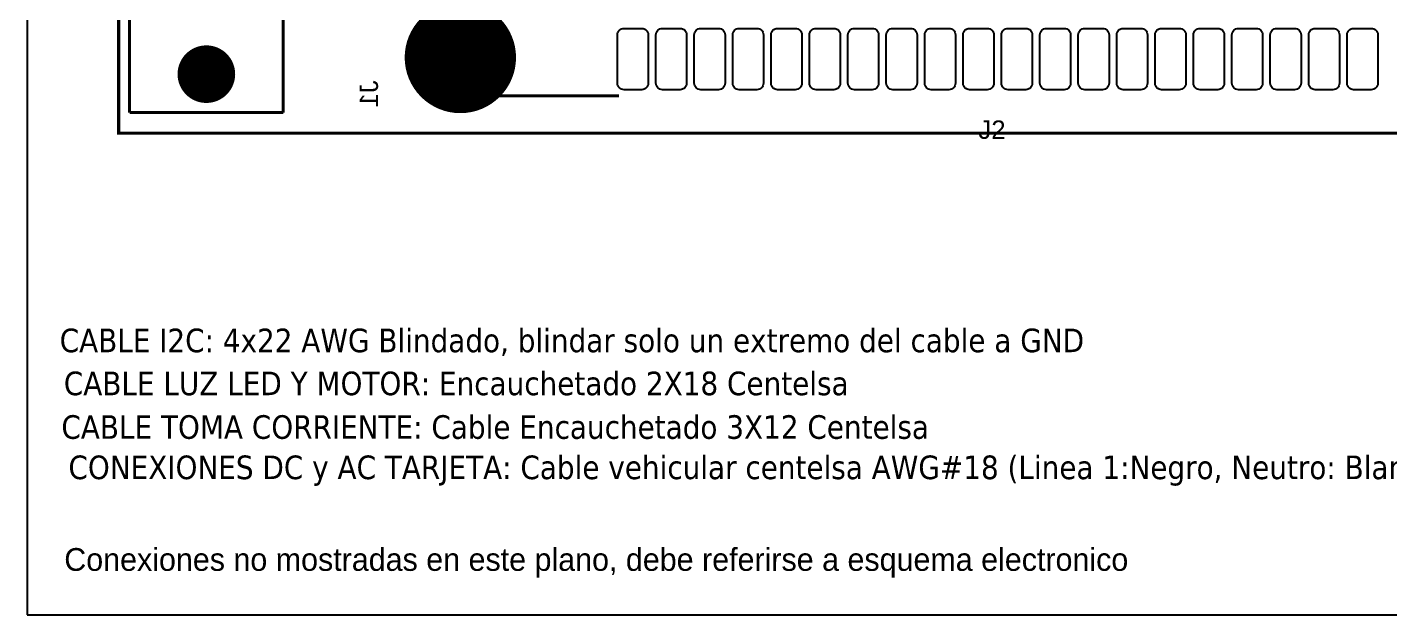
# Model space of a CAD drawing. Header units: inches. Extents: x 15 to 154, y 10 to 111.
# Drawn here: x 126.91 to 134.09, y 94.57 to 97.67 of the extents above; entities that cross this region are included whole.
import ezdxf

# ---------------------------------------------------------------- set-up
doc = ezdxf.new("R2010")
doc.units = ezdxf.units.IN
doc.header["$MEASUREMENT"] = 0
doc.layers.add('BLK_12AWG', color=7, linetype='Continuous')
doc.styles.add('SLDTEXTSTYLE0', font='tahoma.ttf')

# ---------------------------------------------------------------- blocks, each defined once
blk = doc.blocks.new('EPAD')
at = {"const_width": 0.5}
blk.add_lwpolyline([(-0.25, 0, 1), (0.25, 0, 1)], format="xyb", close=True, dxfattribs=at)
blk = doc.blocks.new('muflaCard')
at = {"const_width": 0.008}
for points in [[(132.5841, 99.0216), (137.3093, 99.0216), (137.3093, 101.9311), (132.5841, 101.9311), (132.5841, 99.0216)], [(132.5841, 99.0216), (137.3093, 99.0216), (137.3093, 101.9311), (132.5841, 101.9311), (132.5841, 99.0216)], [(132.5841, 99.0216), (137.3093, 99.0216), (137.3093, 101.9311), (132.5841, 101.9311), (132.5841, 99.0216)], [(133.3752, 101.8747), (133.3752, 99.1188)], [(133.3752, 101.8747), (133.3752, 99.1188)], [(133.3752, 101.8747), (133.3752, 99.1188)], [(133.0125, 99.8751), (132.6125, 99.8751), (132.6125, 99.0751)], [(133.0125, 99.8751), (132.6125, 99.8751), (132.6125, 99.0751)], [(133.0125, 99.8751), (132.6125, 99.8751), (132.6125, 99.0751)], [(133.0125, 99.0751), (133.0125, 99.8751)], [(133.0125, 99.0751), (133.0125, 99.8751)], [(133.0125, 99.0751), (133.0125, 99.8751)], [(133.3752, 99.1188), (133.887, 99.1188)], [(133.3752, 99.1188), (133.887, 99.1188)], [(133.3752, 99.1188), (133.887, 99.1188)], [(133.0125, 99.0751), (132.6125, 99.0751)], [(133.0125, 99.0751), (132.6125, 99.0751)], [(133.0125, 99.0751), (132.6125, 99.0751)]]:
    blk.add_lwpolyline(points, dxfattribs=at)
for points in [[(133.9461, 99.1345), (133.9001, 99.1345), (133.8966, 99.1349), (133.8934, 99.1358), (133.8905, 99.1374), (133.888, 99.1394), (133.886, 99.1419), (133.8844, 99.1448), (133.8834, 99.148), (133.8831, 99.1515), (133.8831, 99.2775), (133.8834, 99.281), (133.8844, 99.2842), (133.886, 99.2871), (133.888, 99.2896), (133.8905, 99.2917), (133.8934, 99.2932), (133.8966, 99.2942), (133.9001, 99.2945), (133.9461, 99.2945), (133.9496, 99.2942), (133.9528, 99.2932), (133.9557, 99.2917), (133.9582, 99.2896), (133.9603, 99.2871), (133.9618, 99.2842), (133.9628, 99.281), (133.9631, 99.2775), (133.9631, 99.1515), (133.9628, 99.148), (133.9618, 99.1448), (133.9603, 99.1419), (133.9582, 99.1394), (133.9557, 99.1374), (133.9528, 99.1358), (133.9496, 99.1349), (133.9461, 99.1345)], [(134.0461, 99.1345), (134.0001, 99.1345), (133.9966, 99.1349), (133.9934, 99.1358), (133.9905, 99.1374), (133.988, 99.1394), (133.986, 99.1419), (133.9844, 99.1448), (133.9834, 99.148), (133.9831, 99.1515), (133.9831, 99.2775), (133.9834, 99.281), (133.9844, 99.2842), (133.986, 99.2871), (133.988, 99.2896), (133.9905, 99.2917), (133.9934, 99.2932), (133.9966, 99.2942), (134.0001, 99.2945), (134.0461, 99.2945), (134.0496, 99.2942), (134.0528, 99.2932), (134.0557, 99.2917), (134.0582, 99.2896), (134.0603, 99.2871), (134.0618, 99.2842), (134.0628, 99.281), (134.0631, 99.2775), (134.0631, 99.1515), (134.0628, 99.148), (134.0618, 99.1448), (134.0603, 99.1419), (134.0582, 99.1394), (134.0557, 99.1374), (134.0528, 99.1358), (134.0496, 99.1349), (134.0461, 99.1345)], [(134.1461, 99.1345), (134.1001, 99.1345), (134.0966, 99.1349), (134.0934, 99.1358), (134.0905, 99.1374), (134.088, 99.1394), (134.086, 99.1419), (134.0844, 99.1448), (134.0834, 99.148), (134.0831, 99.1515), (134.0831, 99.2775), (134.0834, 99.281), (134.0844, 99.2842), (134.086, 99.2871), (134.088, 99.2896), (134.0905, 99.2917), (134.0934, 99.2932), (134.0966, 99.2942), (134.1001, 99.2945), (134.1461, 99.2945), (134.1496, 99.2942), (134.1528, 99.2932), (134.1557, 99.2917), (134.1582, 99.2896), (134.1603, 99.2871), (134.1618, 99.2842), (134.1628, 99.281), (134.1631, 99.2775), (134.1631, 99.1515), (134.1628, 99.148), (134.1618, 99.1448), (134.1603, 99.1419), (134.1582, 99.1394), (134.1557, 99.1374), (134.1528, 99.1358), (134.1496, 99.1349), (134.1461, 99.1345)], [(134.2461, 99.1345), (134.2001, 99.1345), (134.1966, 99.1349), (134.1934, 99.1358), (134.1905, 99.1374), (134.188, 99.1394), (134.186, 99.1419), (134.1844, 99.1448), (134.1834, 99.148), (134.1831, 99.1515), (134.1831, 99.2775), (134.1834, 99.281), (134.1844, 99.2842), (134.186, 99.2871), (134.188, 99.2896), (134.1905, 99.2917), (134.1934, 99.2932), (134.1966, 99.2942), (134.2001, 99.2945), (134.2461, 99.2945), (134.2496, 99.2942), (134.2528, 99.2932), (134.2557, 99.2917), (134.2582, 99.2896), (134.2603, 99.2871), (134.2618, 99.2842), (134.2628, 99.281), (134.2631, 99.2775), (134.2631, 99.1515), (134.2628, 99.148), (134.2618, 99.1448), (134.2603, 99.1419), (134.2582, 99.1394), (134.2557, 99.1374), (134.2528, 99.1358), (134.2496, 99.1349), (134.2461, 99.1345)], [(134.3461, 99.1345), (134.3001, 99.1345), (134.2966, 99.1349), (134.2934, 99.1358), (134.2905, 99.1374), (134.288, 99.1394), (134.286, 99.1419), (134.2844, 99.1448), (134.2834, 99.148), (134.2831, 99.1515), (134.2831, 99.2775), (134.2834, 99.281), (134.2844, 99.2842), (134.286, 99.2871), (134.288, 99.2896), (134.2905, 99.2917), (134.2934, 99.2932), (134.2966, 99.2942), (134.3001, 99.2945), (134.3461, 99.2945), (134.3496, 99.2942), (134.3528, 99.2932), (134.3557, 99.2917), (134.3582, 99.2896), (134.3603, 99.2871), (134.3618, 99.2842), (134.3628, 99.281), (134.3631, 99.2775), (134.3631, 99.1515), (134.3628, 99.148), (134.3618, 99.1448), (134.3603, 99.1419), (134.3582, 99.1394), (134.3557, 99.1374), (134.3528, 99.1358), (134.3496, 99.1349), (134.3461, 99.1345)], [(134.4461, 99.1345), (134.4001, 99.1345), (134.3966, 99.1349), (134.3934, 99.1358), (134.3905, 99.1374), (134.388, 99.1394), (134.386, 99.1419), (134.3844, 99.1448), (134.3834, 99.148), (134.3831, 99.1515), (134.3831, 99.2775), (134.3834, 99.281), (134.3844, 99.2842), (134.386, 99.2871), (134.388, 99.2896), (134.3905, 99.2917), (134.3934, 99.2932), (134.3966, 99.2942), (134.4001, 99.2945), (134.4461, 99.2945), (134.4496, 99.2942), (134.4528, 99.2932), (134.4557, 99.2917), (134.4582, 99.2896), (134.4603, 99.2871), (134.4618, 99.2842), (134.4628, 99.281), (134.4631, 99.2775), (134.4631, 99.1515), (134.4628, 99.148), (134.4618, 99.1448), (134.4603, 99.1419), (134.4582, 99.1394), (134.4557, 99.1374), (134.4528, 99.1358), (134.4496, 99.1349), (134.4461, 99.1345)], [(134.5461, 99.1345), (134.5001, 99.1345), (134.4966, 99.1349), (134.4934, 99.1358), (134.4905, 99.1374), (134.488, 99.1394), (134.486, 99.1419), (134.4844, 99.1448), (134.4834, 99.148), (134.4831, 99.1515), (134.4831, 99.2775), (134.4834, 99.281), (134.4844, 99.2842), (134.486, 99.2871), (134.488, 99.2896), (134.4905, 99.2917), (134.4934, 99.2932), (134.4966, 99.2942), (134.5001, 99.2945), (134.5461, 99.2945), (134.5496, 99.2942), (134.5528, 99.2932), (134.5557, 99.2917), (134.5582, 99.2896), (134.5603, 99.2871), (134.5618, 99.2842), (134.5628, 99.281), (134.5631, 99.2775), (134.5631, 99.1515), (134.5628, 99.148), (134.5618, 99.1448), (134.5603, 99.1419), (134.5582, 99.1394), (134.5557, 99.1374), (134.5528, 99.1358), (134.5496, 99.1349), (134.5461, 99.1345)], [(134.6461, 99.1345), (134.6001, 99.1345), (134.5966, 99.1349), (134.5934, 99.1358), (134.5905, 99.1374), (134.588, 99.1394), (134.586, 99.1419), (134.5844, 99.1448), (134.5834, 99.148), (134.5831, 99.1515), (134.5831, 99.2775), (134.5834, 99.281), (134.5844, 99.2842), (134.586, 99.2871), (134.588, 99.2896), (134.5905, 99.2917), (134.5934, 99.2932), (134.5966, 99.2942), (134.6001, 99.2945), (134.6461, 99.2945), (134.6496, 99.2942), (134.6528, 99.2932), (134.6557, 99.2917), (134.6582, 99.2896), (134.6603, 99.2871), (134.6618, 99.2842), (134.6628, 99.281), (134.6631, 99.2775), (134.6631, 99.1515), (134.6628, 99.148), (134.6618, 99.1448), (134.6603, 99.1419), (134.6582, 99.1394), (134.6557, 99.1374), (134.6528, 99.1358), (134.6496, 99.1349), (134.6461, 99.1345)], [(134.7461, 99.1345), (134.7001, 99.1345), (134.6966, 99.1349), (134.6934, 99.1358), (134.6905, 99.1374), (134.688, 99.1394), (134.686, 99.1419), (134.6844, 99.1448), (134.6834, 99.148), (134.6831, 99.1515), (134.6831, 99.2775), (134.6834, 99.281), (134.6844, 99.2842), (134.686, 99.2871), (134.688, 99.2896), (134.6905, 99.2917), (134.6934, 99.2932), (134.6966, 99.2942), (134.7001, 99.2945), (134.7461, 99.2945), (134.7496, 99.2942), (134.7528, 99.2932), (134.7557, 99.2917), (134.7582, 99.2896), (134.7603, 99.2871), (134.7618, 99.2842), (134.7628, 99.281), (134.7631, 99.2775), (134.7631, 99.1515), (134.7628, 99.148), (134.7618, 99.1448), (134.7603, 99.1419), (134.7582, 99.1394), (134.7557, 99.1374), (134.7528, 99.1358), (134.7496, 99.1349), (134.7461, 99.1345)], [(134.8461, 99.1345), (134.8001, 99.1345), (134.7966, 99.1349), (134.7934, 99.1358), (134.7905, 99.1374), (134.788, 99.1394), (134.786, 99.1419), (134.7844, 99.1448), (134.7834, 99.148), (134.7831, 99.1515), (134.7831, 99.2775), (134.7834, 99.281), (134.7844, 99.2842), (134.786, 99.2871), (134.788, 99.2896), (134.7905, 99.2917), (134.7934, 99.2932), (134.7966, 99.2942), (134.8001, 99.2945), (134.8461, 99.2945), (134.8496, 99.2942), (134.8528, 99.2932), (134.8557, 99.2917), (134.8582, 99.2896), (134.8603, 99.2871), (134.8618, 99.2842), (134.8628, 99.281), (134.8631, 99.2775), (134.8631, 99.1515), (134.8628, 99.148), (134.8618, 99.1448), (134.8603, 99.1419), (134.8582, 99.1394), (134.8557, 99.1374), (134.8528, 99.1358), (134.8496, 99.1349), (134.8461, 99.1345)], [(134.9461, 99.1345), (134.9001, 99.1345), (134.8966, 99.1349), (134.8934, 99.1358), (134.8905, 99.1374), (134.888, 99.1394), (134.886, 99.1419), (134.8844, 99.1448), (134.8834, 99.148), (134.8831, 99.1515), (134.8831, 99.2775), (134.8834, 99.281), (134.8844, 99.2842), (134.886, 99.2871), (134.888, 99.2896), (134.8905, 99.2917), (134.8934, 99.2932), (134.8966, 99.2942), (134.9001, 99.2945), (134.9461, 99.2945), (134.9496, 99.2942), (134.9528, 99.2932), (134.9557, 99.2917), (134.9582, 99.2896), (134.9603, 99.2871), (134.9618, 99.2842), (134.9628, 99.281), (134.9631, 99.2775), (134.9631, 99.1515), (134.9628, 99.148), (134.9618, 99.1448), (134.9603, 99.1419), (134.9582, 99.1394), (134.9557, 99.1374), (134.9528, 99.1358), (134.9496, 99.1349), (134.9461, 99.1345)], [(135.0461, 99.1345), (135.0001, 99.1345), (134.9966, 99.1349), (134.9934, 99.1358), (134.9905, 99.1374), (134.988, 99.1394), (134.986, 99.1419), (134.9844, 99.1448), (134.9834, 99.148), (134.9831, 99.1515), (134.9831, 99.2775), (134.9834, 99.281), (134.9844, 99.2842), (134.986, 99.2871), (134.988, 99.2896), (134.9905, 99.2917), (134.9934, 99.2932), (134.9966, 99.2942), (135.0001, 99.2945), (135.0461, 99.2945), (135.0496, 99.2942), (135.0528, 99.2932), (135.0557, 99.2917), (135.0582, 99.2896), (135.0603, 99.2871), (135.0618, 99.2842), (135.0628, 99.281), (135.0631, 99.2775), (135.0631, 99.1515), (135.0628, 99.148), (135.0618, 99.1448), (135.0603, 99.1419), (135.0582, 99.1394), (135.0557, 99.1374), (135.0528, 99.1358), (135.0496, 99.1349), (135.0461, 99.1345)], [(135.1461, 99.1345), (135.1001, 99.1345), (135.0966, 99.1349), (135.0934, 99.1358), (135.0905, 99.1374), (135.088, 99.1394), (135.086, 99.1419), (135.0844, 99.1448), (135.0834, 99.148), (135.0831, 99.1515), (135.0831, 99.2775), (135.0834, 99.281), (135.0844, 99.2842), (135.086, 99.2871), (135.088, 99.2896), (135.0905, 99.2917), (135.0934, 99.2932), (135.0966, 99.2942), (135.1001, 99.2945), (135.1461, 99.2945), (135.1496, 99.2942), (135.1528, 99.2932), (135.1557, 99.2917), (135.1582, 99.2896), (135.1603, 99.2871), (135.1618, 99.2842), (135.1628, 99.281), (135.1631, 99.2775), (135.1631, 99.1515), (135.1628, 99.148), (135.1618, 99.1448), (135.1603, 99.1419), (135.1582, 99.1394), (135.1557, 99.1374), (135.1528, 99.1358), (135.1496, 99.1349), (135.1461, 99.1345)], [(135.2461, 99.1345), (135.2001, 99.1345), (135.1966, 99.1349), (135.1934, 99.1358), (135.1905, 99.1374), (135.188, 99.1394), (135.186, 99.1419), (135.1844, 99.1448), (135.1834, 99.148), (135.1831, 99.1515), (135.1831, 99.2775), (135.1834, 99.281), (135.1844, 99.2842), (135.186, 99.2871), (135.188, 99.2896), (135.1905, 99.2917), (135.1934, 99.2932), (135.1966, 99.2942), (135.2001, 99.2945), (135.2461, 99.2945), (135.2496, 99.2942), (135.2528, 99.2932), (135.2557, 99.2917), (135.2582, 99.2896), (135.2603, 99.2871), (135.2618, 99.2842), (135.2628, 99.281), (135.2631, 99.2775), (135.2631, 99.1515), (135.2628, 99.148), (135.2618, 99.1448), (135.2603, 99.1419), (135.2582, 99.1394), (135.2557, 99.1374), (135.2528, 99.1358), (135.2496, 99.1349), (135.2461, 99.1345)], [(135.3461, 99.1345), (135.3001, 99.1345), (135.2966, 99.1349), (135.2934, 99.1358), (135.2905, 99.1374), (135.288, 99.1394), (135.286, 99.1419), (135.2844, 99.1448), (135.2834, 99.148), (135.2831, 99.1515), (135.2831, 99.2775), (135.2834, 99.281), (135.2844, 99.2842), (135.286, 99.2871), (135.288, 99.2896), (135.2905, 99.2917), (135.2934, 99.2932), (135.2966, 99.2942), (135.3001, 99.2945), (135.3461, 99.2945), (135.3496, 99.2942), (135.3528, 99.2932), (135.3557, 99.2917), (135.3582, 99.2896), (135.3603, 99.2871), (135.3618, 99.2842), (135.3628, 99.281), (135.3631, 99.2775), (135.3631, 99.1515), (135.3628, 99.148), (135.3618, 99.1448), (135.3603, 99.1419), (135.3582, 99.1394), (135.3557, 99.1374), (135.3528, 99.1358), (135.3496, 99.1349), (135.3461, 99.1345)], [(135.4461, 99.1345), (135.4001, 99.1345), (135.3966, 99.1349), (135.3934, 99.1358), (135.3905, 99.1374), (135.388, 99.1394), (135.386, 99.1419), (135.3844, 99.1448), (135.3834, 99.148), (135.3831, 99.1515), (135.3831, 99.2775), (135.3834, 99.281), (135.3844, 99.2842), (135.386, 99.2871), (135.388, 99.2896), (135.3905, 99.2917), (135.3934, 99.2932), (135.3966, 99.2942), (135.4001, 99.2945), (135.4461, 99.2945), (135.4496, 99.2942), (135.4528, 99.2932), (135.4557, 99.2917), (135.4582, 99.2896), (135.4603, 99.2871), (135.4618, 99.2842), (135.4628, 99.281), (135.4631, 99.2775), (135.4631, 99.1515), (135.4628, 99.148), (135.4618, 99.1448), (135.4603, 99.1419), (135.4582, 99.1394), (135.4557, 99.1374), (135.4528, 99.1358), (135.4496, 99.1349), (135.4461, 99.1345)], [(135.5461, 99.1345), (135.5001, 99.1345), (135.4966, 99.1349), (135.4934, 99.1358), (135.4905, 99.1374), (135.488, 99.1394), (135.486, 99.1419), (135.4844, 99.1448), (135.4834, 99.148), (135.4831, 99.1515), (135.4831, 99.2775), (135.4834, 99.281), (135.4844, 99.2842), (135.486, 99.2871), (135.488, 99.2896), (135.4905, 99.2917), (135.4934, 99.2932), (135.4966, 99.2942), (135.5001, 99.2945), (135.5461, 99.2945), (135.5496, 99.2942), (135.5528, 99.2932), (135.5557, 99.2917), (135.5582, 99.2896), (135.5603, 99.2871), (135.5618, 99.2842), (135.5628, 99.281), (135.5631, 99.2775), (135.5631, 99.1515), (135.5628, 99.148), (135.5618, 99.1448), (135.5603, 99.1419), (135.5582, 99.1394), (135.5557, 99.1374), (135.5528, 99.1358), (135.5496, 99.1349), (135.5461, 99.1345)], [(135.6461, 99.1345), (135.6001, 99.1345), (135.5966, 99.1349), (135.5934, 99.1358), (135.5905, 99.1374), (135.588, 99.1394), (135.586, 99.1419), (135.5844, 99.1448), (135.5834, 99.148), (135.5831, 99.1515), (135.5831, 99.2775), (135.5834, 99.281), (135.5844, 99.2842), (135.586, 99.2871), (135.588, 99.2896), (135.5905, 99.2917), (135.5934, 99.2932), (135.5966, 99.2942), (135.6001, 99.2945), (135.6461, 99.2945), (135.6496, 99.2942), (135.6528, 99.2932), (135.6557, 99.2917), (135.6582, 99.2896), (135.6603, 99.2871), (135.6618, 99.2842), (135.6628, 99.281), (135.6631, 99.2775), (135.6631, 99.1515), (135.6628, 99.148), (135.6618, 99.1448), (135.6603, 99.1419), (135.6582, 99.1394), (135.6557, 99.1374), (135.6528, 99.1358), (135.6496, 99.1349), (135.6461, 99.1345)], [(135.7461, 99.1345), (135.7001, 99.1345), (135.6966, 99.1349), (135.6934, 99.1358), (135.6905, 99.1374), (135.688, 99.1394), (135.686, 99.1419), (135.6844, 99.1448), (135.6834, 99.148), (135.6831, 99.1515), (135.6831, 99.2775), (135.6834, 99.281), (135.6844, 99.2842), (135.686, 99.2871), (135.688, 99.2896), (135.6905, 99.2917), (135.6934, 99.2932), (135.6966, 99.2942), (135.7001, 99.2945), (135.7461, 99.2945), (135.7496, 99.2942), (135.7528, 99.2932), (135.7557, 99.2917), (135.7582, 99.2896), (135.7603, 99.2871), (135.7618, 99.2842), (135.7628, 99.281), (135.7631, 99.2775), (135.7631, 99.1515), (135.7628, 99.148), (135.7618, 99.1448), (135.7603, 99.1419), (135.7582, 99.1394), (135.7557, 99.1374), (135.7528, 99.1358), (135.7496, 99.1349), (135.7461, 99.1345)], [(135.8461, 99.1345), (135.8001, 99.1345), (135.7966, 99.1349), (135.7934, 99.1358), (135.7905, 99.1374), (135.788, 99.1394), (135.786, 99.1419), (135.7844, 99.1448), (135.7834, 99.148), (135.7831, 99.1515), (135.7831, 99.2775), (135.7834, 99.281), (135.7844, 99.2842), (135.786, 99.2871), (135.788, 99.2896), (135.7905, 99.2917), (135.7934, 99.2932), (135.7966, 99.2942), (135.8001, 99.2945), (135.8461, 99.2945), (135.8496, 99.2942), (135.8528, 99.2932), (135.8557, 99.2917), (135.8582, 99.2896), (135.8603, 99.2871), (135.8618, 99.2842), (135.8628, 99.281), (135.8631, 99.2775), (135.8631, 99.1515), (135.8628, 99.148), (135.8618, 99.1448), (135.8603, 99.1419), (135.8582, 99.1394), (135.8557, 99.1374), (135.8528, 99.1358), (135.8496, 99.1349), (135.8461, 99.1345)]]:
    blk.add_lwpolyline(points, close=True)
blk.add_circle((133.4736, 99.2173), 0.0591)
blk.add_circle((133.4736, 99.2173), 0.0591)
blk.add_circle((133.4736, 99.2173), 0.0591)
for p, xscale, yscale in [((133.4739, 99.2185), 0.29, 0.29), ((132.8125, 99.1751), 0.15, 0.15)]:
    blk.add_blockref('EPAD', p, dxfattribs=dict(xscale=xscale, yscale=yscale))
at = {"text_generation_flag": 2, "width": 1.041667}
blk.add_text('J1', height=0.048, rotation=90, dxfattribs=at).set_placement((133.2595, 99.159))
blk.add_text('J1', height=0.048, rotation=90, dxfattribs=at).set_placement((133.2595, 99.159))
blk.add_text('J1', height=0.048, rotation=90, dxfattribs=at).set_placement((133.2595, 99.159))
at = {"width": 1.041667}
blk.add_text('J2', height=0.048, dxfattribs=at).set_placement((134.8231, 99.0065))
blk.add_text('J2', height=0.048, dxfattribs=at).set_placement((134.8231, 99.0065))
blk.add_text('J2', height=0.048, dxfattribs=at).set_placement((134.8231, 99.0065))

msp = doc.modelspace()

# ---------------------------------------------------------------- linework, layer by layer
at = {"color": 7, "linetype": 'Continuous'}
for p, q in [((126.9102, 110.7588), (126.9102, 94.5738)), ((126.9102, 94.5738), (147.6602, 94.5738))]:
    msp.add_line(p, q, dxfattribs=at)

# ---------------------------------------------------------------- block references
at = {"layer": 'BLK_12AWG', "xscale": 2.025, "yscale": 2.025, "zscale": 2.025}
msp.add_blockref('muflaCard', (-141.0906, -103.4038), dxfattribs=at)

# ---------------------------------------------------------------- texts
at = {"color": 7, "linetype": 'Continuous', "lineweight": 0, "char_height": 0.1245, "attachment_point": 1, "style": 'SLDTEXTSTYLE0'}
for s, insert in [('CABLE I2C: 4x22 AWG Blindado, blindar solo un extremo del cable a GND', (127.081, 96.0834)), ('CABLE LUZ LED Y MOTOR: Encauchetado 2X18 Centelsa', (127.103, 95.8566)), ('CABLE TOMA CORRIENTE: Cable Encauchetado 3X12 Centelsa', (127.0902, 95.6265)), ('CONEXIONES DC y AC TARJETA: Cable vehicular centelsa AWG#18 (Linea 1:Negro, Neutro: Blanco,GND:Negro, +VDC:Rojo)', (127.1274, 95.4138))]:
    msp.add_mtext(s, dxfattribs=dict(at, insert=insert))
at = {"insert": (127.1054, 94.9255), "char_height": 0.12, "attachment_point": 1}
msp.add_mtext_dynamic_manual_height_columns('Conexiones no mostradas en este plano, debe referirse a esquema electronico', width=9.456212, gutter_width=0.05, heights=[0], dxfattribs=at)

doc.saveas('drawing.dxf')
